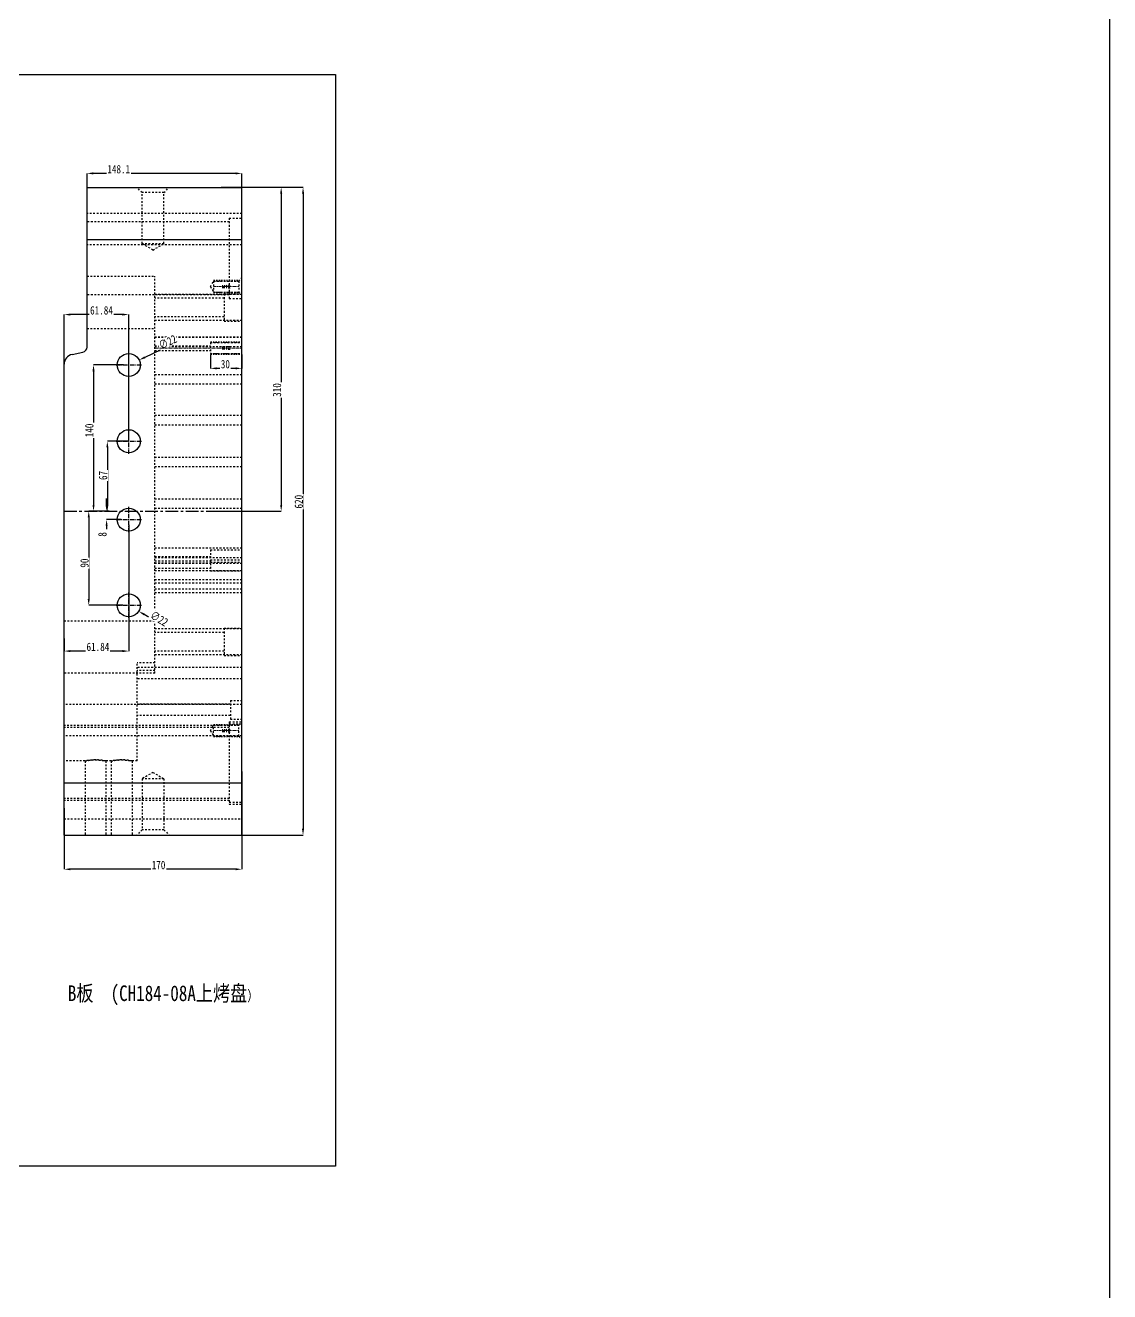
# Model space of a CAD drawing. Header units: millimetres. Extents: x -2895 to -298, y -11750 to -2997.
# Drawn here: x -1336 to -298, y -8170 to -6958 of the extents above; entities that cross this region are included whole.
import ezdxf
from ezdxf.enums import TextEntityAlignment as Align

# ---------------------------------------------------------------- set-up
doc = ezdxf.new("R2010")
doc.units = ezdxf.units.MM
doc.header["$LTSCALE"] = 16.335
doc.header["$PDMODE"] = 3
doc.header["$PDSIZE"] = 0.3125
doc.linetypes.add('CENTER', pattern=[0.6, 0.375, -0.075, 0.075, -0.075])
doc.linetypes.add('HIDDEN', pattern=[0.2, 0.1, -0.1])
doc.layers.get('0').update_dxf_attribs({"linetype": 'CONTINUOUS'})
doc.layers.get('Defpoints').update_dxf_attribs({"linetype": 'CONTINUOUS'})
doc.layers.add('DEFAULT_2', color=8, linetype='HIDDEN')
doc.layers.add('screw', color=33, linetype='CONTINUOUS', lineweight=13)
doc.styles.get("Standard").update_dxf_attribs({"font": 'txt', "width": 0.8})
doc.styles.add('TXT', font='txt.shx', dxfattribs={"bigfont": 'gbcbig.shx'})
doc.dimstyles.new('ISO-25', dxfattribs={"dimtxt": 8, "dimasz": 6, "dimexe": 0, "dimexo": 0, "dimgap": 0, "dimtad": 1, "dimdsep": 46, "dimtxsty": 'Standard', "dimcen": 0, "dimclrd": 4, "dimclre": 4, "dimclrt": 6, "dimazin": 0, "dimtfac": 1, "dimtofl": 0, "dimtmove": 0, "dimatfit": 3, "dimfxl": 0, "dimarcsym": 0})

# ---------------------------------------------------------------- blocks, each defined once
blk = doc.blocks.new('*D269')
at = {"color": 4, "lineweight": -2, "transparency": 16777216}
for p, q in [((-1148.4, -7113), (-1090.9, -7113)), ((-1090.9, -7119), (-1090.9, -7417)), ((-1153.3, -7423), (-1090.9, -7423))]:
    blk.add_line(p, q, dxfattribs=at)
at = {"color": 4, "transparency": 16777216}
for points in [[(-1091.9, -7119), (-1089.9, -7119), (-1090.9, -7113)], [(-1091.9, -7417), (-1089.9, -7417), (-1090.9, -7423)]]:
    blk.add_solid(points, dxfattribs=at)
at = {"layer": 'Defpoints', "color": 0, "transparency": 16777216}
for p in [(-1148.4, -7113), (-1153.3, -7423), (-1090.9, -7423)]:
    blk.add_point(p, dxfattribs=at)
at = {"color": 6, "transparency": 16777216, "insert": (-1094.9, -7307), "char_height": 8, "attachment_point": 5, "rotation": 90, "bg_fill": 3, "box_fill_scale": 1.1, "bg_fill_color": 256, "bg_fill_true_color": 13158600, "bg_fill_transparency": 0}
blk.add_mtext('310', dxfattribs=at)
blk = doc.blocks.new('*D270')
at = {"color": 4, "lineweight": -2, "transparency": 16777216}
for p, q in [((-1148.4, -7113), (-1070, -7113)), ((-1070, -7119), (-1070, -7727)), ((-1148.4, -7733), (-1070, -7733))]:
    blk.add_line(p, q, dxfattribs=at)
at = {"color": 4, "transparency": 16777216}
for points in [[(-1071, -7119), (-1069, -7119), (-1070, -7113)], [(-1071, -7727), (-1069, -7727), (-1070, -7733)]]:
    blk.add_solid(points, dxfattribs=at)
at = {"layer": 'Defpoints', "color": 0, "transparency": 16777216}
for p in [(-1148.4, -7113), (-1148.4, -7733), (-1070, -7733)]:
    blk.add_point(p, dxfattribs=at)
at = {"color": 6, "transparency": 16777216, "insert": (-1074, -7413.9), "char_height": 8, "attachment_point": 5, "rotation": 90, "bg_fill": 3, "box_fill_scale": 1.1, "bg_fill_color": 256, "bg_fill_true_color": 13158600, "bg_fill_transparency": 0}
blk.add_mtext('620', dxfattribs=at)
blk = doc.blocks.new('*D271')
at = {"color": 4, "lineweight": -2, "transparency": 16777216}
for p, q in [((-1236.7, -7436.2), (-1236.7, -7556.9)), ((-1298.5, -7545), (-1298.5, -7556.9)), ((-1242.7, -7556.9), (-1292.5, -7556.9))]:
    blk.add_line(p, q, dxfattribs=at)
at = {"color": 4, "transparency": 16777216}
for points in [[(-1292.5, -7555.9), (-1292.5, -7557.9), (-1298.5, -7556.9)], [(-1242.7, -7555.9), (-1242.7, -7557.9), (-1236.7, -7556.9)]]:
    blk.add_solid(points, dxfattribs=at)
at = {"layer": 'Defpoints', "color": 0, "transparency": 16777216}
for p in [(-1236.7, -7436.2), (-1298.5, -7545), (-1298.5, -7556.9)]:
    blk.add_point(p, dxfattribs=at)
at = {"color": 6, "transparency": 16777216, "insert": (-1266.2, -7552.9), "char_height": 8, "attachment_point": 5, "bg_fill": 3, "box_fill_scale": 1.1, "bg_fill_color": 256, "bg_fill_true_color": 13158600, "bg_fill_transparency": 0}
blk.add_mtext('61.84', dxfattribs=at)
blk = doc.blocks.new('*D272')
at = {"color": 4, "lineweight": -2, "transparency": 16777216}
for p, q in [((-1298.5, -7298.2), (-1298.5, -7234.8)), ((-1242.7, -7234.8), (-1292.5, -7234.8)), ((-1236.7, -7356), (-1236.7, -7234.8))]:
    blk.add_line(p, q, dxfattribs=at)
at = {"color": 4, "transparency": 16777216}
for points in [[(-1292.5, -7233.8), (-1292.5, -7235.8), (-1298.5, -7234.8)], [(-1242.7, -7233.8), (-1242.7, -7235.8), (-1236.7, -7234.8)]]:
    blk.add_solid(points, dxfattribs=at)
at = {"layer": 'Defpoints', "color": 0, "transparency": 16777216}
for p in [(-1298.5, -7234.8), (-1298.5, -7298.2), (-1236.7, -7356)]:
    blk.add_point(p, dxfattribs=at)
at = {"color": 6, "transparency": 16777216, "insert": (-1262.8, -7230.8), "char_height": 8, "attachment_point": 5, "bg_fill": 3, "box_fill_scale": 1.1, "bg_fill_color": 256, "bg_fill_true_color": 13158600, "bg_fill_transparency": 0}
blk.add_mtext('61.84', dxfattribs=at)
blk = doc.blocks.new('*D273')
at = {"color": 4, "lineweight": -2, "transparency": 16777216}
blk.add_line((-1190, -7261), (-1221.3, -7275.8), dxfattribs=at)
at = {"color": 4, "transparency": 16777216}
blk.add_solid([(-1221.8, -7274.9), (-1220.9, -7276.7), (-1226.8, -7278.3)], dxfattribs=at)
at = {"layer": 'Defpoints', "color": 0, "transparency": 16777216}
for p in [(-1226.8, -7278.3), (-1246.6, -7287.7)]:
    blk.add_point(p, dxfattribs=at)
at = {"color": 6, "transparency": 16777216, "insert": (-1199.5, -7261), "char_height": 8, "attachment_point": 5, "rotation": 25.2909, "bg_fill": 3, "box_fill_scale": 1.1, "bg_fill_color": 256, "bg_fill_true_color": 13158600, "bg_fill_transparency": 0}
blk.add_mtext('∅22', dxfattribs=at)
blk = doc.blocks.new('*D274')
at = {"color": 4, "lineweight": -2, "transparency": 16777216}
for p, q in [((-1241.8, -7283), (-1270.4, -7283)), ((-1270.4, -7289), (-1270.4, -7417)), ((-1255.4, -7423), (-1270.4, -7423))]:
    blk.add_line(p, q, dxfattribs=at)
at = {"color": 4, "transparency": 16777216}
for points in [[(-1271.4, -7289), (-1269.4, -7289), (-1270.4, -7283)], [(-1271.4, -7417), (-1269.4, -7417), (-1270.4, -7423)]]:
    blk.add_solid(points, dxfattribs=at)
at = {"layer": 'Defpoints', "color": 0, "transparency": 16777216}
for p in [(-1241.8, -7283), (-1270.4, -7423), (-1255.4, -7423)]:
    blk.add_point(p, dxfattribs=at)
at = {"color": 6, "transparency": 16777216, "insert": (-1274.4, -7345.7), "char_height": 8, "attachment_point": 5, "rotation": 90, "bg_fill": 3, "box_fill_scale": 1.1, "bg_fill_color": 256, "bg_fill_true_color": 13158600, "bg_fill_transparency": 0}
blk.add_mtext('140', dxfattribs=at)
blk = doc.blocks.new('*D211')
at = {"color": 4, "lineweight": -2, "transparency": 16777216}
for p, q in [((-1236.7, -7356), (-1257.2, -7356)), ((-1257.2, -7362), (-1257.2, -7417)), ((-1255.4, -7423), (-1257.2, -7423))]:
    blk.add_line(p, q, dxfattribs=at)
at = {"color": 4, "transparency": 16777216}
for points in [[(-1258.2, -7362), (-1256.2, -7362), (-1257.2, -7356)], [(-1258.2, -7417), (-1256.2, -7417), (-1257.2, -7423)]]:
    blk.add_solid(points, dxfattribs=at)
at = {"layer": 'Defpoints', "color": 0, "transparency": 16777216}
for p in [(-1236.7, -7356), (-1257.2, -7423), (-1255.4, -7423)]:
    blk.add_point(p, dxfattribs=at)
at = {"color": 6, "transparency": 16777216, "insert": (-1261.2, -7388.8), "char_height": 8, "attachment_point": 5, "rotation": 90, "bg_fill": 3, "box_fill_scale": 1.1, "bg_fill_color": 256, "bg_fill_true_color": 13158600, "bg_fill_transparency": 0}
blk.add_mtext('67', dxfattribs=at)
blk = doc.blocks.new('*D275')
at = {"color": 4, "lineweight": -2, "transparency": 16777216}
for p, q in [((-1257.9, -7417), (-1257.9, -7411)), ((-1255.4, -7423), (-1257.9, -7423)), ((-1244.1, -7431), (-1257.9, -7431)), ((-1257.9, -7437), (-1257.9, -7447.3))]:
    blk.add_line(p, q, dxfattribs=at)
at = {"color": 4, "transparency": 16777216}
for points in [[(-1258.9, -7417), (-1256.9, -7417), (-1257.9, -7423)], [(-1258.9, -7437), (-1256.9, -7437), (-1257.9, -7431)]]:
    blk.add_solid(points, dxfattribs=at)
at = {"layer": 'Defpoints', "color": 0, "transparency": 16777216}
for p in [(-1257.9, -7423), (-1255.4, -7423), (-1244.1, -7431)]:
    blk.add_point(p, dxfattribs=at)
at = {"color": 6, "transparency": 16777216, "insert": (-1261.9, -7445.2), "char_height": 8, "attachment_point": 5, "rotation": 90, "bg_fill": 3, "box_fill_scale": 1.1, "bg_fill_color": 256, "bg_fill_true_color": 13158600, "bg_fill_transparency": 0}
blk.add_mtext('8', dxfattribs=at)
blk = doc.blocks.new('*D276')
at = {"color": 4, "lineweight": -2, "transparency": 16777216}
for p, q in [((-1255.4, -7423), (-1275, -7423)), ((-1275, -7429), (-1275, -7507)), ((-1242.4, -7513), (-1275, -7513))]:
    blk.add_line(p, q, dxfattribs=at)
at = {"color": 4, "transparency": 16777216}
for points in [[(-1276, -7429), (-1274, -7429), (-1275, -7423)], [(-1276, -7507), (-1274, -7507), (-1275, -7513)]]:
    blk.add_solid(points, dxfattribs=at)
at = {"layer": 'Defpoints', "color": 0, "transparency": 16777216}
for p in [(-1255.4, -7423), (-1275, -7513), (-1242.4, -7513)]:
    blk.add_point(p, dxfattribs=at)
at = {"color": 6, "transparency": 16777216, "insert": (-1279, -7472.7), "char_height": 8, "attachment_point": 5, "rotation": 90, "bg_fill": 3, "box_fill_scale": 1.1, "bg_fill_color": 256, "bg_fill_true_color": 13158600, "bg_fill_transparency": 0}
blk.add_mtext('90', dxfattribs=at)
blk = doc.blocks.new('*D277')
at = {"color": 4, "lineweight": -2, "transparency": 16777216}
blk.add_line((-1202.3, -7533.7), (-1222.1, -7521.8), dxfattribs=at)
at = {"layer": 'Defpoints', "color": 0, "transparency": 16777216}
for p in [(-1246.1, -7507.4), (-1227.3, -7518.7)]:
    blk.add_point(p, dxfattribs=at)
at = {"color": 6, "transparency": 16777216, "insert": (-1207.6, -7525.8), "char_height": 8, "attachment_point": 5, "rotation": 329.0362, "bg_fill": 3, "box_fill_scale": 1.1, "bg_fill_color": 256, "bg_fill_true_color": 13158600, "bg_fill_transparency": 0}
blk.add_mtext('∅22', dxfattribs=at)
at = {"color": 4, "transparency": 16777216}
blk.add_solid([(-1221.6, -7520.9), (-1222.6, -7522.6), (-1227.3, -7518.7)], dxfattribs=at)
blk = doc.blocks.new('*D278')
at = {"color": 4, "lineweight": -2, "transparency": 16777216}
for p, q in [((-1128.5, -7672.2), (-1128.5, -7765.7)), ((-1298.5, -7707.1), (-1298.5, -7765.7)), ((-1134.5, -7765.7), (-1292.5, -7765.7))]:
    blk.add_line(p, q, dxfattribs=at)
at = {"color": 4, "transparency": 16777216}
for points in [[(-1292.5, -7764.7), (-1292.5, -7766.7), (-1298.5, -7765.7)], [(-1134.5, -7764.7), (-1134.5, -7766.7), (-1128.5, -7765.7)]]:
    blk.add_solid(points, dxfattribs=at)
at = {"layer": 'Defpoints', "color": 0, "transparency": 16777216}
for p in [(-1128.5, -7672.2), (-1298.5, -7707.1), (-1298.5, -7765.7)]:
    blk.add_point(p, dxfattribs=at)
at = {"color": 6, "transparency": 16777216, "insert": (-1208.2, -7761.7), "char_height": 8, "attachment_point": 5, "bg_fill": 3, "box_fill_scale": 1.1, "bg_fill_color": 256, "bg_fill_true_color": 13158600, "bg_fill_transparency": 0}
blk.add_mtext('170', dxfattribs=at)
blk = doc.blocks.new('*D287')
at = {"color": 4, "lineweight": -2, "transparency": 16777216}
for p, q in [((-1158.5, -7272.9), (-1158.5, -7286.3)), ((-1128.5, -7272.9), (-1128.5, -7286.3)), ((-1134.5, -7286.3), (-1152.5, -7286.3))]:
    blk.add_line(p, q, dxfattribs=at)
at = {"color": 4, "transparency": 16777216}
for points in [[(-1152.5, -7285.3), (-1152.5, -7287.3), (-1158.5, -7286.3)], [(-1134.5, -7285.3), (-1134.5, -7287.3), (-1128.5, -7286.3)]]:
    blk.add_solid(points, dxfattribs=at)
at = {"layer": 'Defpoints', "color": 0, "transparency": 16777216}
for p in [(-1158.5, -7272.9), (-1128.5, -7272.9), (-1158.5, -7286.3)]:
    blk.add_point(p, dxfattribs=at)
at = {"color": 6, "transparency": 16777216, "insert": (-1144.3, -7282.3), "char_height": 8, "attachment_point": 5, "bg_fill": 3, "box_fill_scale": 1.1, "bg_fill_color": 256, "bg_fill_true_color": 13158600, "bg_fill_transparency": 0}
blk.add_mtext('30', dxfattribs=at)
blk = doc.blocks.new('*D318')
at = {"color": 4, "lineweight": -2, "transparency": 16777216}
for p, q in [((-1276.6, -7113), (-1276.6, -7099.7)), ((-1134.5, -7099.7), (-1270.6, -7099.7)), ((-1128.5, -7123.3), (-1128.5, -7099.7))]:
    blk.add_line(p, q, dxfattribs=at)
at = {"color": 4, "transparency": 16777216}
for points in [[(-1270.6, -7098.7), (-1270.6, -7100.7), (-1276.6, -7099.7)], [(-1134.5, -7098.7), (-1134.5, -7100.7), (-1128.5, -7099.7)]]:
    blk.add_solid(points, dxfattribs=at)
at = {"layer": 'Defpoints', "color": 0, "transparency": 16777216}
for p in [(-1276.6, -7099.7), (-1276.6, -7113), (-1128.5, -7123.3)]:
    blk.add_point(p, dxfattribs=at)
at = {"color": 6, "transparency": 16777216, "insert": (-1246.3, -7095.7), "char_height": 8, "attachment_point": 5, "bg_fill": 3, "box_fill_scale": 1.1, "bg_fill_color": 256, "bg_fill_true_color": 13158600, "bg_fill_transparency": 0}
blk.add_mtext('148.1', dxfattribs=at)

msp = doc.modelspace()

# ---------------------------------------------------------------- linework, layer by layer
at = {"color": 7, "linetype": 'Continuous'}
for p, q in [((-1276.637, -7265.87), (-1276.637, -7113.041)), ((-1276.637, -7113.041), (-1128.541, -7113.041)), ((-1128.541, -7733.041), (-1128.541, -7113.041)), ((-1276.637, -7163.041), (-1128.541, -7163.041)), ((-1290.937, -7272.959), (-1280.598, -7270.761)), ((-1298.541, -7300.716), (-1298.541, -7282.349)), ((-1298.541, -7300.716), (-1298.441, -7300.716)), ((-1298.441, -7310.716), (-1298.441, -7300.716)), ((-1298.541, -7320.462), (-1298.541, -7310.716)), ((-1298.541, -7310.716), (-1298.441, -7310.716)), ((-1298.541, -7320.462), (-1298.441, -7320.462)), ((-1298.441, -7330.462), (-1298.441, -7320.462)), ((-1298.541, -7360.462), (-1298.541, -7330.462)), ((-1298.541, -7330.462), (-1298.441, -7330.462)), ((-1298.541, -7360.462), (-1298.441, -7360.462)), ((-1298.441, -7370.462), (-1298.441, -7360.462)), ((-1298.541, -7400.462), (-1298.541, -7370.462)), ((-1298.541, -7370.462), (-1298.441, -7370.462)), ((-1298.541, -7400.462), (-1298.441, -7400.462)), ((-1298.441, -7410.462), (-1298.441, -7400.462)), ((-1298.541, -7445.034), (-1298.541, -7410.462)), ((-1298.541, -7410.462), (-1298.441, -7410.462)), ((-1298.541, -7445.034), (-1298.441, -7445.034)), ((-1298.441, -7455.034), (-1298.441, -7445.034)), ((-1298.541, -7733.041), (-1298.541, -7455.034)), ((-1298.541, -7455.034), (-1298.441, -7455.034)), ((-1298.541, -7683.041), (-1128.541, -7683.041)), ((-1298.541, -7733.041), (-1128.541, -7733.041))]:
    msp.add_line(p, q, dxfattribs=at)
at = {"color": 1, "linetype": 'CENTER', "ltscale": 0.684175}
for p, q in [((-1236.697, -7295.141), (-1236.697, -7270.941)), ((-1248.797, -7283.041), (-1224.597, -7283.041)), ((-1236.697, -7368.141), (-1236.697, -7343.941)), ((-1248.797, -7356.041), (-1224.597, -7356.041)), ((-1236.697, -7443.141), (-1236.697, -7418.941)), ((-1248.797, -7431.041), (-1224.597, -7431.041)), ((-1236.697, -7525.141), (-1236.697, -7500.941)), ((-1248.797, -7513.041), (-1224.597, -7513.041))]:
    msp.add_line(p, q, dxfattribs=at)
at = {"color": 1, "linetype": 'CENTER', "ltscale": 1.978485}
msp.add_line((-1298.541, -7423.041), (-1128.541, -7423.041), dxfattribs=at)
msp.add_lwpolyline([(-1038.858, -8049.824), (-2144.735, -8049.824), (-2144.735, -7005.022), (-1038.858, -7005.022)], close=True)
at = {"color": 7, "linetype": 'Continuous'}
for centre in [(-1236.697, -7283.041), (-1236.697, -7356.041), (-1236.697, -7431.041), (-1236.697, -7513.041)]:
    msp.add_circle(centre, 11, dxfattribs=at)
for centre, radius, start, end in [((-1281.637, -7265.87), 5, 282, 0), ((-1288.941, -7282.349), 9.6, 102, 180)]:
    msp.add_arc(centre, radius, start, end, dxfattribs=at)
at = {"layer": 'DEFAULT_2', "color": 8, "linetype": 'HIDDEN'}
for p, q in [((-1276.537, -7198.041), (-1276.537, -7113.041)), ((-1224.041, -7118.041), (-1229.041, -7113.041)), ((-1203.041, -7118.041), (-1198.041, -7113.041)), ((-1224.041, -7166.979), (-1224.041, -7118.041)), ((-1203.041, -7118.041), (-1224.041, -7118.041)), ((-1203.041, -7166.979), (-1203.041, -7118.041)), ((-1128.541, -7138.041), (-1276.637, -7138.041)), ((-1140.541, -7146.041), (-1276.637, -7146.041)), ((-1140.541, -7142.541), (-1128.541, -7142.541)), ((-1140.541, -7142.544), (-1140.541, -7219.538)), ((-1128.541, -7168.041), (-1276.637, -7168.041)), ((-1213.541, -7173.041), (-1224.041, -7166.979)), ((-1203.041, -7166.979), (-1224.041, -7166.979)), ((-1213.541, -7173.041), (-1203.041, -7166.979)), ((-1276.637, -7198.041), (-1211.697, -7198.041)), ((-1211.697, -7578.041), (-1211.697, -7198.041)), ((-1158.541, -7208.041), (-1155.51, -7202.791)), ((-1158.541, -7208.041), (-1155.51, -7213.291)), ((-1155.51, -7202.791), (-1155.51, -7213.291)), ((-1155.51, -7202.791), (-1131.541, -7202.791)), ((-1131.541, -7202.791), (-1128.541, -7199.791)), ((-1131.541, -7202.791), (-1131.541, -7213.291)), ((-1140.541, -7216.041), (-1276.637, -7216.041)), ((-1128.541, -7215.541), (-1211.697, -7215.541)), ((-1145.541, -7219.041), (-1211.697, -7219.041)), ((-1155.51, -7213.291), (-1131.541, -7213.291)), ((-1145.541, -7215.041), (-1145.541, -7241.041)), ((-1145.541, -7215.041), (-1128.541, -7215.041)), ((-1140.541, -7219.541), (-1128.541, -7219.541)), ((-1131.541, -7213.291), (-1128.541, -7216.291)), ((-1145.541, -7237.041), (-1211.697, -7237.041)), ((-1128.541, -7240.541), (-1211.697, -7240.541)), ((-1145.541, -7241.041), (-1128.541, -7241.041)), ((-1276.637, -7248.041), (-1211.697, -7248.041)), ((-1128.541, -7256.541), (-1211.697, -7256.541)), ((-1128.541, -7256.636), (-1211.697, -7256.636)), ((-1211.697, -7264.636), (-1158.541, -7264.636)), ((-1128.541, -7265.541), (-1211.697, -7265.541)), ((-1128.541, -7265.636), (-1211.697, -7265.636)), ((-1211.697, -7269.136), (-1158.541, -7269.136)), ((-1158.541, -7261.636), (-1158.541, -7272.136)), ((-1158.541, -7261.636), (-1128.541, -7261.636)), ((-1158.541, -7272.136), (-1128.541, -7272.136)), ((-1128.541, -7292.536), (-1211.697, -7292.536)), ((-1128.541, -7301.536), (-1211.697, -7301.536)), ((-1128.541, -7331.541), (-1211.697, -7331.541)), ((-1128.541, -7340.541), (-1211.697, -7340.541)), ((-1128.541, -7371.541), (-1211.697, -7371.541)), ((-1128.541, -7380.541), (-1211.697, -7380.541)), ((-1128.541, -7411.541), (-1211.697, -7411.541)), ((-1128.541, -7420.541), (-1211.697, -7420.541)), ((-1128.541, -7458.541), (-1211.697, -7458.541)), ((-1158.541, -7459.889), (-1128.541, -7459.889)), ((-1158.541, -7459.889), (-1158.541, -7480.171)), ((-1211.697, -7466.389), (-1158.541, -7466.389)), ((-1128.541, -7467.541), (-1211.697, -7467.541)), ((-1211.697, -7470.389), (-1158.541, -7470.389)), ((-1211.697, -7472.421), (-1158.541, -7472.421)), ((-1128.541, -7472.926), (-1211.697, -7472.926)), ((-1211.697, -7477.421), (-1158.541, -7477.421)), ((-1158.541, -7469.671), (-1128.541, -7469.671)), ((-1158.541, -7471.889), (-1128.541, -7471.889)), ((-1128.541, -7479.926), (-1211.697, -7479.926)), ((-1128.541, -7488.541), (-1211.697, -7488.541)), ((-1158.541, -7480.171), (-1128.541, -7480.171)), ((-1128.541, -7492.041), (-1211.697, -7492.041)), ((-1128.541, -7497.541), (-1211.697, -7497.541)), ((-1128.541, -7501.041), (-1211.697, -7501.041)), ((-1298.541, -7528.041), (-1211.697, -7528.041)), ((-1128.541, -7535.541), (-1211.697, -7535.541)), ((-1145.541, -7535.041), (-1128.541, -7535.041)), ((-1145.541, -7535.041), (-1145.541, -7561.041)), ((-1145.541, -7539.041), (-1211.697, -7539.041)), ((-1145.541, -7557.041), (-1211.697, -7557.041)), ((-1128.541, -7560.541), (-1211.697, -7560.541)), ((-1145.541, -7561.041), (-1128.541, -7561.041)), ((-1211.697, -7568.041), (-1228.541, -7568.041)), ((-1228.541, -7662.071), (-1228.541, -7568.041)), ((-1128.541, -7572.541), (-1228.541, -7572.541)), ((-1211.697, -7578.041), (-1298.541, -7578.041)), ((-1298.441, -7733.041), (-1298.441, -7578.041)), ((-1211.697, -7575.541), (-1228.541, -7575.541)), ((-1128.541, -7583.541), (-1228.541, -7583.541)), ((-1128.541, -7608.041), (-1298.541, -7608.041)), ((-1139.541, -7607.541), (-1228.541, -7607.541)), ((-1139.541, -7604.041), (-1128.541, -7604.041)), ((-1139.541, -7604.044), (-1139.541, -7622.038)), ((-1139.541, -7618.541), (-1228.541, -7618.541)), ((-1139.541, -7622.041), (-1128.541, -7622.041)), ((-1140.541, -7628.041), (-1298.541, -7628.041)), ((-1140.541, -7630.041), (-1298.541, -7630.041)), ((-1158.541, -7633.041), (-1155.51, -7627.791)), ((-1158.541, -7633.041), (-1155.51, -7638.291)), ((-1155.51, -7627.791), (-1131.541, -7627.791)), ((-1155.51, -7638.291), (-1155.51, -7627.791)), ((-1140.541, -7624.541), (-1128.541, -7624.541)), ((-1140.541, -7624.544), (-1140.541, -7703.538)), ((-1140.541, -7626.541), (-1128.541, -7626.541)), ((-1131.541, -7627.791), (-1128.541, -7624.791)), ((-1131.541, -7638.291), (-1131.541, -7627.791)), ((-1128.541, -7638.041), (-1298.541, -7638.041)), ((-1155.51, -7638.291), (-1131.541, -7638.291)), ((-1131.541, -7638.291), (-1128.541, -7641.291)), ((-1278.541, -7662.071), (-1298.541, -7662.071)), ((-1278.541, -7662.071), (-1278.541, -7733.041)), ((-1253.541, -7662.071), (-1258.541, -7662.071)), ((-1258.541, -7662.071), (-1258.541, -7733.041)), ((-1253.541, -7662.071), (-1253.541, -7733.041)), ((-1228.541, -7662.071), (-1233.541, -7662.071)), ((-1233.541, -7662.071), (-1233.541, -7733.041)), ((-1213.541, -7673.041), (-1224.041, -7679.103)), ((-1203.041, -7679.103), (-1224.041, -7679.103)), ((-1224.041, -7679.103), (-1224.041, -7728.041)), ((-1213.541, -7673.041), (-1203.041, -7679.103)), ((-1203.041, -7679.103), (-1203.041, -7728.041)), ((-1140.541, -7698.041), (-1298.541, -7698.041)), ((-1140.541, -7700.041), (-1298.541, -7700.041)), ((-1140.541, -7701.541), (-1128.541, -7701.541)), ((-1140.541, -7703.541), (-1128.541, -7703.541)), ((-1298.541, -7717.541), (-1128.541, -7717.541)), ((-1224.041, -7728.041), (-1229.041, -7733.041)), ((-1203.041, -7728.041), (-1224.041, -7728.041)), ((-1203.041, -7728.041), (-1198.041, -7733.041))]:
    msp.add_line(p, q, dxfattribs=at)
for points, knots in [([(-1268.541, -7661.041), (-1269.193, -7661.041), (-1270.472, -7661.067), (-1272.326, -7661.178), (-1274.032, -7661.345), (-1275.329, -7661.514), (-1276.246, -7661.654), (-1276.827, -7661.749), (-1277.33, -7661.838), (-1277.748, -7661.915), (-1278.042, -7661.972), (-1278.232, -7662.009), (-1278.34, -7662.03), (-1278.424, -7662.048), (-1278.486, -7662.057), (-1278.518, -7662.071), (-1278.539, -7662.068), (-1278.541, -7662.071)], [0, 0, 0, 0, 0.19407429, 0.38106052, 0.55330284, 0.70463188, 0.77068864, 0.82943363, 0.88026443, 0.92268449, 0.95620106, 0.96948172, 0.98040267, 0.98893948, 0.99506765, 0.99876267, 1, 1, 1, 1]), ([(-1278.541, -7662.071), (-1278.525, -7662.071), (-1278.461, -7662.049), (-1278.316, -7662.029), (-1278.078, -7661.977), (-1277.748, -7661.916), (-1277.33, -7661.837), (-1276.609, -7661.711), (-1275.525, -7661.54), (-1274.032, -7661.345), (-1272.326, -7661.178), (-1270.472, -7661.067), (-1269.193, -7661.041), (-1268.541, -7661.041)], [0, 0, 0, 0, 0.0049341, 0.01960087, 0.04380525, 0.07732601, 0.11975029, 0.17058385, 0.29538315, 0.44670853, 0.61894596, 0.80592868, 1, 1, 1, 1]), ([(-1258.541, -7662.071), (-1258.542, -7662.067), (-1258.567, -7662.072), (-1258.595, -7662.057), (-1258.66, -7662.049), (-1258.742, -7662.03), (-1258.851, -7662.009), (-1259.04, -7661.971), (-1259.335, -7661.915), (-1259.753, -7661.838), (-1260.256, -7661.749), (-1260.837, -7661.654), (-1261.754, -7661.514), (-1263.051, -7661.345), (-1264.756, -7661.178), (-1266.611, -7661.067), (-1267.89, -7661.041), (-1268.541, -7661.041)], [0, 0, 0, 0, 0.00123706, 0.00493168, 0.01105948, 0.01959611, 0.03051725, 0.04379862, 0.07731815, 0.11974164, 0.17057471, 0.22931981, 0.29537593, 0.44670196, 0.61894098, 0.80592596, 1, 1, 1, 1]), ([(-1268.541, -7661.041), (-1267.89, -7661.041), (-1266.611, -7661.067), (-1264.757, -7661.178), (-1263.051, -7661.345), (-1261.558, -7661.539), (-1260.474, -7661.711), (-1259.753, -7661.837), (-1259.335, -7661.916), (-1259.004, -7661.977), (-1258.766, -7662.03), (-1258.622, -7662.048), (-1258.558, -7662.073), (-1258.541, -7662.071)], [0, 0, 0, 0, 0.1940715, 0.38105527, 0.55329591, 0.70462426, 0.82942411, 0.88025548, 0.92267644, 0.95619431, 0.98039785, 0.9950652, 1, 1, 1, 1]), ([(-1243.541, -7661.041), (-1244.193, -7661.041), (-1245.472, -7661.067), (-1247.326, -7661.178), (-1249.032, -7661.345), (-1250.329, -7661.514), (-1251.246, -7661.654), (-1251.827, -7661.749), (-1252.33, -7661.838), (-1252.748, -7661.915), (-1253.042, -7661.972), (-1253.232, -7662.009), (-1253.34, -7662.03), (-1253.424, -7662.048), (-1253.486, -7662.057), (-1253.518, -7662.071), (-1253.539, -7662.068), (-1253.541, -7662.071)], [0, 0, 0, 0, 0.19407429, 0.38106052, 0.55330284, 0.70463188, 0.77068864, 0.82943363, 0.88026443, 0.92268449, 0.95620106, 0.96948172, 0.98040267, 0.98893948, 0.99506765, 0.99876267, 1, 1, 1, 1]), ([(-1253.541, -7662.071), (-1253.525, -7662.071), (-1253.461, -7662.049), (-1253.316, -7662.029), (-1253.078, -7661.977), (-1252.748, -7661.916), (-1252.33, -7661.837), (-1251.609, -7661.711), (-1250.525, -7661.54), (-1249.032, -7661.345), (-1247.326, -7661.178), (-1245.472, -7661.067), (-1244.193, -7661.041), (-1243.541, -7661.041)], [0, 0, 0, 0, 0.0049341, 0.01960087, 0.04380525, 0.07732601, 0.11975029, 0.17058385, 0.29538315, 0.44670853, 0.61894596, 0.80592868, 1, 1, 1, 1]), ([(-1233.541, -7662.071), (-1233.542, -7662.067), (-1233.567, -7662.072), (-1233.595, -7662.057), (-1233.66, -7662.049), (-1233.742, -7662.03), (-1233.851, -7662.009), (-1234.04, -7661.971), (-1234.335, -7661.915), (-1234.753, -7661.838), (-1235.256, -7661.749), (-1235.837, -7661.654), (-1236.754, -7661.514), (-1238.051, -7661.345), (-1239.756, -7661.178), (-1241.611, -7661.067), (-1242.89, -7661.041), (-1243.541, -7661.041)], [0, 0, 0, 0, 0.00123706, 0.00493168, 0.01105948, 0.01959611, 0.03051725, 0.04379862, 0.07731815, 0.11974164, 0.17057471, 0.22931981, 0.29537593, 0.44670196, 0.61894098, 0.80592596, 1, 1, 1, 1]), ([(-1243.541, -7661.041), (-1242.89, -7661.041), (-1241.611, -7661.067), (-1239.757, -7661.178), (-1238.051, -7661.345), (-1236.558, -7661.539), (-1235.474, -7661.711), (-1234.753, -7661.837), (-1234.335, -7661.916), (-1234.004, -7661.977), (-1233.766, -7662.03), (-1233.622, -7662.048), (-1233.558, -7662.073), (-1233.541, -7662.071)], [0, 0, 0, 0, 0.1940715, 0.38105527, 0.55329591, 0.70462426, 0.82942411, 0.88025548, 0.92267644, 0.95619431, 0.98039785, 0.9950652, 1, 1, 1, 1])]:
    msp.add_open_spline(points, degree=3, knots=knots, dxfattribs=at)

# ---------------------------------------------------------------- texts
at = {"insert": (-1294.973, -7876.865), "char_height": 10, "width": 275.26375, "attachment_point": 1}
msp.add_mtext('{\\fSimSun|b0|i0|c134|p2;\\H1.5x;B板  (CH184-08A上烤盘\\H0.66667x;）}', dxfattribs=at)

# ---------------------------------------------------------------- next in the draw order: dimensions: what is measured, and where the dimension line sits
dim = msp.add_linear_dim(base=(-1090.938, -7423.041), p1=(-1148.381, -7113.041), p2=(-1153.348, -7423.041), angle=90, dimstyle='ISO-25', override={"dimfxl": 1.25})
dim.commit()
dim.dimension.update_dxf_attribs({"geometry": '*D269', "text_midpoint": (-1090.938, -7306.978), "dimtype": 160})
for base, p1, p2, picture, middle in [((-1298.541, -7234.823), (-1236.697, -7356.041), (-1298.541, -7298.235), '*D272', (-1262.819, -7234.823)), ((-1298.541, -7556.944), (-1236.697, -7436.197), (-1298.541, -7544.999), '*D271', (-1266.21, -7556.944))]:
    dim = msp.add_linear_dim(base=base, p1=p1, p2=p2, dimstyle='ISO-25', override={"dimfxl": 1.25})
    dim.commit()
    dim.dimension.update_dxf_attribs({"geometry": picture, "text_midpoint": middle, "dimtype": 160})

# ---------------------------------------------------------------- next in the draw order: dimensions: what is measured, and where the dimension line sits
dim = msp.add_linear_dim(base=(-1070.049, -7733.041), p1=(-1148.381, -7113.041), p2=(-1148.381, -7733.041), angle=90, dimstyle='ISO-25', override={"dimfxl": 1.25})
dim.commit()
dim.dimension.update_dxf_attribs({"geometry": '*D270', "text_midpoint": (-1070.049, -7413.94), "dimtype": 160})
dim = msp.add_diameter_dim_2p(p1=(-1246.643, -7287.741), p2=(-1226.751, -7278.342), dimstyle='ISO-25', override={"dimfxl": 1.25})
dim.commit()
dim.dimension.update_dxf_attribs({"geometry": '*D273', "text_midpoint": (-1197.745, -7264.636), "dimtype": 163})

# ---------------------------------------------------------------- next in the draw order: linework, layer by layer
at = {"layer": 'screw', "color": 92, "linetype": 'HIDDEN', "ltscale": 0.746373}
for p, q in [((-1155.51, -7202.041), (-1131.541, -7202.041)), ((-1155.51, -7214.041), (-1131.541, -7214.041)), ((-1158.541, -7260.886), (-1128.541, -7260.886)), ((-1158.541, -7272.886), (-1128.541, -7272.886)), ((-1155.51, -7627.041), (-1131.541, -7627.041)), ((-1155.51, -7639.041), (-1131.541, -7639.041))]:
    msp.add_line(p, q, dxfattribs=at)
at = {"layer": 'screw', "color": 8, "linetype": 'HIDDEN', "ltscale": 0.746373}
for p, q in [((-1155.51, -7202.791), (-1131.541, -7202.791)), ((-1155.51, -7213.291), (-1131.541, -7213.291)), ((-1158.541, -7261.636), (-1128.541, -7261.636)), ((-1158.541, -7272.136), (-1128.541, -7272.136)), ((-1155.51, -7627.791), (-1131.541, -7627.791)), ((-1155.51, -7638.291), (-1131.541, -7638.291))]:
    msp.add_line(p, q, dxfattribs=at)
at = {"layer": 'screw', "color": 1, "linetype": 'CENTER', "ltscale": 0.466483}
for p, q in [((-1155.51, -7208.041), (-1131.541, -7208.041)), ((-1211.697, -7266.886), (-1128.541, -7266.886)), ((-1155.51, -7633.041), (-1131.541, -7633.041))]:
    msp.add_line(p, q, dxfattribs=at)

# ---------------------------------------------------------------- next in the draw order: texts
at = {"layer": 'screw', "color": 6, "linetype": 'HIDDEN', "ltscale": 0.746373, "style": 'TXT'}
for p in [(-1143.526, -7208.041), (-1143.526, -7633.041)]:
    msp.add_text('M12', height=3, dxfattribs=at).set_placement(p, align=Align.MIDDLE)
msp.add_text('M12', height=3, rotation=360, dxfattribs=at).set_placement((-1143.541, -7266.886), align=Align.MIDDLE)

# ---------------------------------------------------------------- next in the draw order: dimensions: what is measured, and where the dimension line sits
for base, p1, p2, picture, middle in [((-1276.637, -7099.665), (-1128.541, -7123.348), (-1276.637, -7113.041), '*D318', (-1246.286, -7099.665)), ((-1298.541, -7765.706), (-1128.541, -7672.166), (-1298.541, -7707.067), '*D278', (-1208.198, -7765.706))]:
    dim = msp.add_linear_dim(base=base, p1=p1, p2=p2, dimstyle='ISO-25', override={"dimfxl": 1.25})
    dim.commit()
    dim.dimension.update_dxf_attribs({"geometry": picture, "text_midpoint": middle, "dimtype": 160})
dim = msp.add_linear_dim(base=(-1270.357, -7423.041), p1=(-1241.797, -7283.041), p2=(-1255.351, -7423.041), angle=90, dimstyle='ISO-25', override={"dimfxl": 1.25})
dim.commit()
dim.dimension.update_dxf_attribs({"geometry": '*D274', "text_midpoint": (-1270.357, -7345.681), "dimtype": 160})

# ---------------------------------------------------------------- next in the draw order: dimensions: what is measured, and where the dimension line sits
dim = msp.add_linear_dim(base=(-1158.541, -7286.27), p1=(-1128.541, -7272.886), p2=(-1158.541, -7272.886), dimstyle='ISO-25', override={"dimfxl": 1.25})
dim.commit()
dim.dimension.update_dxf_attribs({"geometry": '*D287', "text_midpoint": (-1144.296, -7286.27), "dimtype": 160})
dim = msp.add_linear_dim(base=(-1257.185, -7423.041), p1=(-1236.697, -7356.041), p2=(-1255.351, -7423.041), angle=90, dimstyle='ISO-25', override={"dimfxl": 1.25})
dim.commit()
dim.dimension.update_dxf_attribs({"geometry": '*D211', "text_midpoint": (-1257.185, -7388.762), "dimtype": 160})

# ---------------------------------------------------------------- next in the draw order: dimensions: what is measured, and where the dimension line sits
dim = msp.add_linear_dim(base=(-1257.897, -7423.041), p1=(-1244.083, -7431.041), p2=(-1255.351, -7423.041), angle=90, dimstyle='ISO-25', override={"dimfxl": 1.25})
dim.commit()
dim.dimension.update_dxf_attribs({"geometry": '*D275', "text_midpoint": (-1257.897, -7445.175), "dimtype": 160})

# ---------------------------------------------------------------- next in the draw order: dimensions: what is measured, and where the dimension line sits
dim = msp.add_linear_dim(base=(-1275.041, -7513.041), p1=(-1255.351, -7423.041), p2=(-1242.41, -7513.041), angle=90, dimstyle='ISO-25', override={"dimfxl": 1.25})
dim.commit()
dim.dimension.update_dxf_attribs({"geometry": '*D276', "text_midpoint": (-1275.041, -7472.694), "dimtype": 160})

# ---------------------------------------------------------------- next in the draw order: dimensions: what is measured, and where the dimension line sits
dim = msp.add_diameter_dim_2p(p1=(-1246.129, -7507.382), p2=(-1227.265, -7518.701), dimstyle='ISO-25', override={"dimfxl": 1.25})
dim.commit()
dim.dimension.update_dxf_attribs({"geometry": '*D277', "text_midpoint": (-1207.599, -7525.835)})

# ---------------------------------------------------------------- next in the draw order: linework, layer by layer
msp.add_lwpolyline([(-2895.262, -2997.149), (-298.401, -2997.149), (-298.401, -11750.394), (-2895.262, -11750.394)], close=True)

doc.saveas('drawing.dxf')
